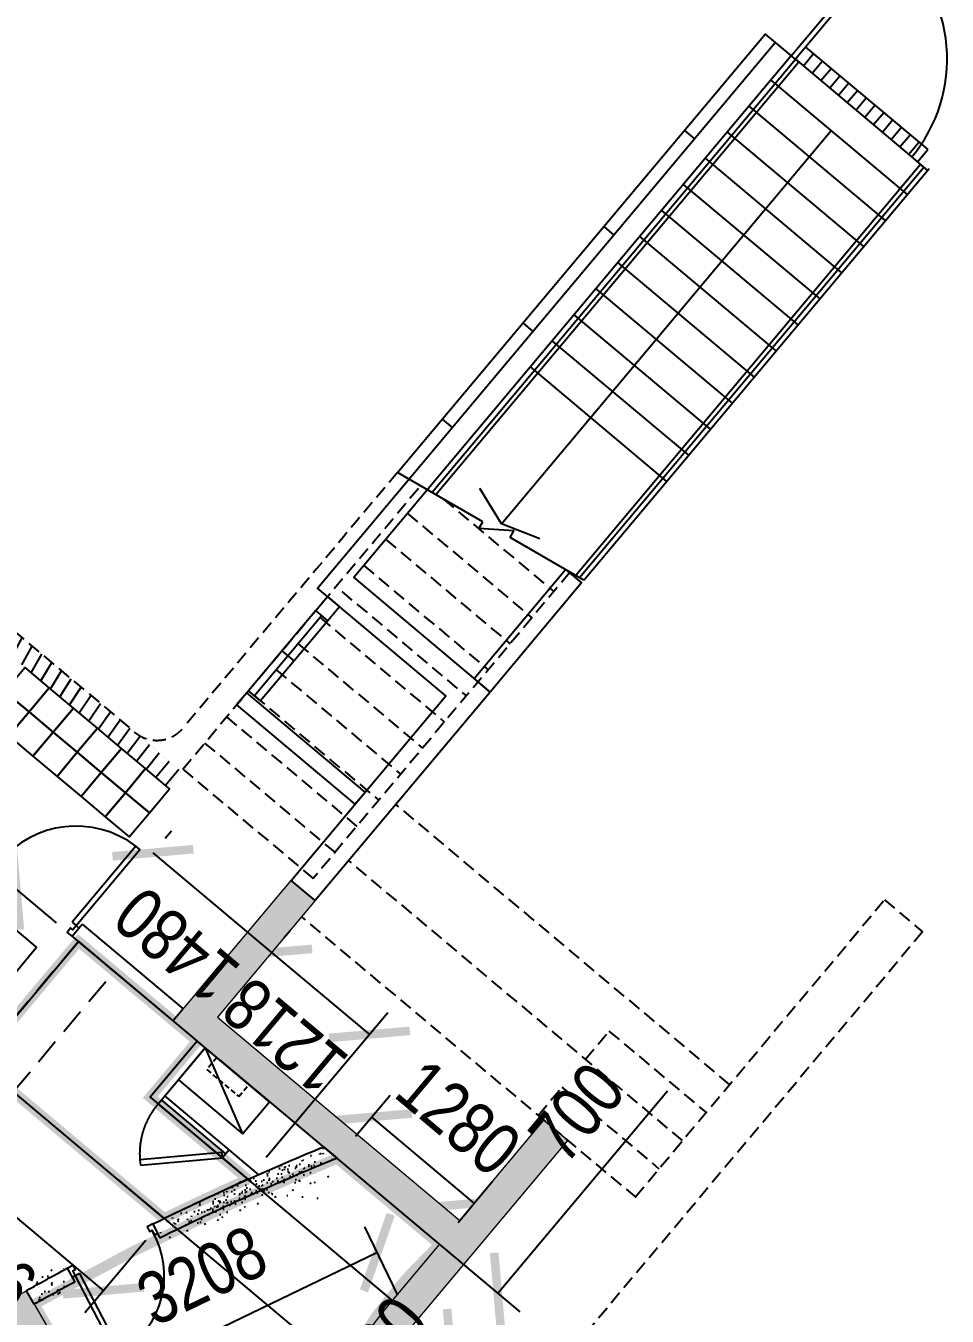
# Model space of a CAD drawing. Header units: millimetres. Extents: x 834140250 to 834644390, y 817877047 to 817987022.
# Drawn here: x 834560630 to 834569427, y 817946257 to 817958575 of the extents above; entities that cross this region are included whole.
import ezdxf

# ---------------------------------------------------------------- set-up
doc = ezdxf.new("R2010")
doc.units = ezdxf.units.MM
doc.header["$LTSCALE"] = 1000
doc.header["$MEASUREMENT"] = 0
doc.linetypes.add('3B52X-MAGP-P-L000_XB$0$HIDDEN', pattern=[0.375, 0.25, -0.125])
doc.linetypes.add('3B52X-MAGP-P-L000_XB$0$HIDDEN2', pattern=[0.1875, 0.125, -0.0625])
doc.layers.get('Defpoints').update_dxf_attribs({"color": 150})
for name, color, linetype in [('3B52X-MAGP-P-L000_XB$0$VPA060_Hatch', 252, 'Continuous'), ('3B52X-MAGP-P-L000_XB$0$VPA060_Tactile', 8, 'Continuous'), ('3B52X-MAGP-P-L000_XB$0$VPA090_Building Line Above', 1, '3B52X-MAGP-P-L000_XB$0$HIDDEN2'), ('3B52X-MAGP-P-L000_XB$0$VPA220_Wall-Conc', 3, 'Continuous'), ('3B52X-MAGP-P-L000_XB$0$VPA240_Stair Ramp', 1, 'Continuous'), ('3B52X-MAGP-P-L000_XB$0$VPA315_Door', 1, 'Continuous'), ('3B52X-MAGP-P-L000_XB$0$VPA315_Doors', 1, 'Continuous'), ('3B52X-MAGP-P-L000_XB$0$VPA342_Handrail', 4, 'Continuous'), ('3B52X-MAGP-P-L000_XB$0$VPA383_Louvres', 1, 'Continuous'), ('3B52X-MAGP-P-L000_XB$0$VPA417_Ext. Cadding', 7, 'Continuous'), ('3B52X-MAGP-P-L000_XB$0$VPA520_Drainage', 8, 'Continuous'), ('3B52X-MAGP-P-L000_XB$0$VPA582_Fire Equipment', 1, 'Continuous'), ('3B52X-MAGP-P-L000_XB$0$VPA726_Loose Furniture', 7, '3B52X-MAGP-P-L000_XB$0$HIDDEN'), ('MGD031_1', 7, 'Continuous'), ('VPA040_Text', 3, 'Continuous')]:
    doc.layers.add(name, color=color, linetype=linetype)
doc.layers.add('VPA280_Structure', color=2, linetype='Continuous', lineweight=5)
doc.styles.add('1_2.5mm', font='arial.ttf', dxfattribs={"width": 0.8, "height": 0.0025})
doc.styles.add('Style-Arial', font='arial.ttf', dxfattribs={"width": 0.8})
doc.dimstyles.get("Standard").update_dxf_attribs({"dimtxt": 0.18, "dimasz": 0.18, "dimexe": 0.18, "dimexo": 0.06249999999999999, "dimgap": 0.09, "dimtad": 0, "dimtih": 1, "dimtoh": 1, "dimdec": 4, "dimzin": 1, "dimdsep": 46, "dimtxsty": '1_2.5mm', "dimcen": 0, "dimadec": 0, "dimazin": 0, "dimtfac": 1, "dimtdec": 4, "dimtofl": 0, "dimtmove": 0, "dimatfit": 3, "dimfxl": 0, "dimtolj": 1, "dimtzin": 1, "dimarcsym": 0})
pattern_1 = [(49.99999999999999, (-834391969.9608859, -818009550.0209248), (143.4520365201507, -12.55042699651902), [15, -165]), (355, (-834391969.9608859, -818009550.0209248), (-27.7502667226, 150.4384267400024), [12, -132]), (100.45144446, (-834391958.0065497, -818009551.0667936), (115.7017693454224, 137.8879981937259), [12.7480384, -140.2284223999999]), (46.18420000000002, (-834391969.9608859, -818009510.0209248), (213.4482661343145, -33.10385615861531), [22.49999999999999, -247.4999999999999]), (96.63563549, (-834391952.1735369, -818009512.7795862), (186.9323891348457, 194.8237201549101), [19.1220684, -210.342752]), (351.1841639899999, (-834391969.9608859, -818009510.0209248), (186.9323890109546, 194.823720053998), [18, -198.0000002]), (21, (-834391949.9608859, -818009520.0209248), (119.3814104236923, -80.52377813306776), [15, -165]), (326.0000000000001, (-834391949.9608859, -818009520.0209248), (48.66306638431634, 145.0300090093706), [12, -132]), (71.45144474, (-834391940.0124351, -818009526.7312396), (168.0444753459942, 64.50623056127077), [12.748038, -140.2284224]), (37.50000000000001, (-834391969.9608859, -818009550.0209248), (2.431971063458134, 66.5787707662623), [0, -130.4, 0, -134, 0, -132.5]), (7.499999999999999, (-834391969.9608859, -818009550.0209248), (52.61390748842972, 78.88234237647205), [0, -76.39999999999999, 0, -127.4, 0, -50.5]), (327.5, (-834392014.5608859, -818009550.0209248), (106.7644872344818, -4.510974346875951), [0, -50, 0, -156, 0, -207]), (317.5, (-834392034.5608859, -818009550.0209248), (116.6372338684772, 20.02099646646354), [0, -65, 0, -103.6, 0, -147])]

# ---------------------------------------------------------------- blocks, each defined once
blk = doc.blocks.new('_ArchTick')
at = {"color": 0, "linetype": 'ByBlock', "const_width": 0.15}
blk.add_lwpolyline([(-0.5, -0.5), (0.5, 0.5)], dxfattribs=at)
blk = doc.blocks.new('*D79')
at = {"layer": 'Defpoints', "color": 0}
for p in [(834560539.787054, 817950332.7164288), (834561133.3917124, 817949834.6229776), (834560169.2101812, 817948685.5561744)]:
    blk.add_point(p, dxfattribs=at)
at = {"layer": 'MGD031_1', "color": 0, "lineweight": -2}
for p, q in [((834560923.6485664, 817950010.6183746), (834560330.0439078, 817950508.7118256)), ((834559575.6055217, 817949183.6496263), (834560539.787054, 817950332.7164288)), ((834559959.467035, 817948861.5515714), (834559365.8623755, 817949359.6450232))]:
    blk.add_line(p, q, dxfattribs=at)
at = {"layer": 'MGD031_1', "color": 0, "lineweight": -2, "xscale": 547.6004642393601, "yscale": 547.6004642393601, "zscale": 547.6004642393601}
for p, rotation in [((834560539.787054, 817950332.7164288), 49.99999993868348), ((834559575.6055217, 817949183.6496263), 229.9999999386835)]:
    blk.add_blockref('_ArchTick', p, dxfattribs=dict(at, rotation=rotation))
at = {"layer": 'MGD031_1', "color": 0, "insert": (834559652.3923417, 817950098.2734199), "char_height": 500, "attachment_point": 5, "rotation": 49.999999938683494, "style": 'Style-Arial'}
blk.add_mtext('1500', dxfattribs=at)
blk = doc.blocks.new('*D80')
at = {"layer": 'Defpoints', "color": 0}
for p in [(834560169.2101812, 817948685.5561744), (834561950.8213193, 817947190.6069256), (834561371.1689472, 817946499.8041301)]:
    blk.add_point(p, dxfattribs=at)
at = {"layer": 'MGD031_1', "color": 0, "lineweight": -2}
for p, q in [((834559993.214784, 817948475.8130283), (834559413.5624135, 817947785.0102348)), ((834559589.5578105, 817947994.753381), (834561371.1689471, 817946499.8041302)), ((834561774.8259223, 817946980.8637795), (834561195.17355, 817946290.060984))]:
    blk.add_line(p, q, dxfattribs=at)
at = {"layer": 'MGD031_1', "color": 0, "lineweight": -2, "xscale": 547.6004642393601, "yscale": 547.6004642393601, "zscale": 547.6004642393601}
for p, rotation in [((834559589.5578105, 817947994.753381), 139.9999999386835), ((834561371.1689471, 817946499.8041302), 319.9999999386835)]:
    blk.add_blockref('_ArchTick', p, dxfattribs=dict(at, rotation=rotation))
at = {"layer": 'MGD031_1', "color": 0, "insert": (834560140.1633707, 817946841.8441745), "char_height": 500, "attachment_point": 5, "rotation": 319.99999993868346, "style": 'Style-Arial'}
blk.add_mtext('2326', dxfattribs=at)
blk = doc.blocks.new('*D81')
at = {"layer": 'Defpoints', "color": 0}
for p in [(834562267.1466343, 817948883.2893916), (834561817.1954243, 817948347.0584275), (834565135.9227357, 817946476.1004179)]:
    blk.add_point(p, dxfattribs=at)
at = {"layer": 'MGD031_1', "color": 0, "lineweight": -2}
for p, q in [((834562476.8897805, 817948707.2939947), (834565345.6658818, 817946300.105021)), ((834565135.9227357, 817946476.1004179), (834566756.9869812, 817948408.0095521)), ((834562026.9385705, 817948171.0630305), (834564895.7146746, 817945763.8740544)), ((834564685.9715285, 817945939.8694513), (834564333.9807343, 817945520.3831589))]:
    blk.add_line(p, q, dxfattribs=at)
at = {"layer": 'MGD031_1', "color": 0, "lineweight": -2, "xscale": 547.6004642393601, "yscale": 547.6004642393601, "zscale": 547.6004642393601}
for p, rotation in [((834565135.9227357, 817946476.1004179), 229.9999999386835), ((834564685.9715285, 817945939.8694513), 49.99999993868348)]:
    blk.add_blockref('_ArchTick', p, dxfattribs=dict(at, rotation=rotation))
at = {"layer": 'MGD031_1', "color": 0, "insert": (834565893.1417065, 817948201.6316698), "char_height": 500, "attachment_point": 5, "rotation": 49.999999938683494, "style": 'Style-Arial'}
blk.add_mtext('700', dxfattribs=at)
blk = doc.blocks.new('*D102')
at = {"layer": 'Defpoints', "color": 0}
for p in [(834561784.2395743, 817950610.2732563), (834562977.4559016, 817949729.8030138), (834562917.9947675, 817949658.9399936)]:
    blk.add_point(p, dxfattribs=at)
at = {"layer": 'MGD031_1', "color": 0, "lineweight": -2}
for p, q in [((834561960.2349706, 817950820.0164028), (834562019.6962523, 817950890.8795991)), ((834561843.7008559, 817950681.1364526), (834562977.4559014, 817949729.8030138)), ((834563093.9901639, 817949868.6831402), (834563153.4512979, 817949939.5461603))]:
    blk.add_line(p, q, dxfattribs=at)
at = {"layer": 'MGD031_1', "color": 0, "lineweight": -2, "xscale": 547.6004642393601, "yscale": 547.6004642393601, "zscale": 547.6004642393601}
for p, rotation in [((834561843.7008559, 817950681.1364526), 140.0000000527349), ((834562977.4559014, 817949729.8030138), 320.0000000527349)]:
    blk.add_blockref('_ArchTick', p, dxfattribs=dict(at, rotation=rotation))
at = {"layer": 'MGD031_1', "color": 0, "insert": (834562070.4879872, 817949800.1657867), "char_height": 500, "attachment_point": 5, "rotation": 140.00000005273486, "style": 'Style-Arial'}
blk.add_mtext('1480', dxfattribs=at)
blk = doc.blocks.new('*D103')
at = {"layer": 'Defpoints', "color": 0}
for p in [(834561817.1952878, 817948347.0582588), (834561302.9652292, 817947734.222745), (834564685.9713905, 817945939.8692839)]:
    blk.add_point(p, dxfattribs=at)
at = {"layer": 'MGD031_1', "color": 0, "lineweight": -2}
for p, q in [((834562026.9384339, 817948171.0628619), (834564895.7145367, 817945763.873887)), ((834561512.7083753, 817947558.227348), (834564381.4844803, 817945151.0383712)), ((834564171.7413341, 817945327.0337682), (834564685.9713905, 817945939.8692839))]:
    blk.add_line(p, q, dxfattribs=at)
at = {"layer": 'MGD031_1', "color": 0, "lineweight": -2, "xscale": 547.6004642393601, "yscale": 547.6004642393601, "zscale": 547.6004642393601}
for p, rotation in [((834564685.9713905, 817945939.8692839), 49.99999993868348), ((834564171.7413341, 817945327.0337682), 229.9999999386835)]:
    blk.add_blockref('_ArchTick', p, dxfattribs=dict(at, rotation=rotation))
at = {"layer": 'MGD031_1', "color": 0, "insert": (834564023.5524162, 817945973.5419183), "char_height": 500, "attachment_point": 5, "rotation": 49.999999938683494, "style": 'Style-Arial'}
blk.add_mtext('800', dxfattribs=at)
blk = doc.blocks.new('*D104')
at = {"layer": 'Defpoints', "color": 0}
for p in [(834562917.9853532, 817949658.9475925), (834563910.5160248, 817948946.8726094), (834562750.2554111, 817947564.1278522)]:
    blk.add_point(p, dxfattribs=at)
at = {"layer": 'MGD031_1', "color": 0, "lineweight": -2}
for p, q in [((834563093.9807496, 817949868.690739), (834563153.4420314, 817949939.5539353)), ((834562977.4466348, 817949729.8107888), (834563910.5160246, 817948946.8726094)), ((834562926.2508075, 817947773.8709987), (834564086.5114212, 817949156.6157559))]:
    blk.add_line(p, q, dxfattribs=at)
at = {"layer": 'MGD031_1', "color": 0, "lineweight": -2, "xscale": 547.6004642393601, "yscale": 547.6004642393601, "zscale": 547.6004642393601}
for p, rotation in [((834562977.4466348, 817949729.8107888), 140.0000000527349), ((834563910.5160246, 817948946.8726094), 320.0000000527349)]:
    blk.add_blockref('_ArchTick', p, dxfattribs=dict(at, rotation=rotation))
at = {"layer": 'MGD031_1', "color": 0, "insert": (834563103.8909383, 817948933.0377526), "char_height": 500, "attachment_point": 5, "rotation": 140.00000005273486, "style": 'Style-Arial'}
blk.add_mtext('1218', dxfattribs=at)
blk = doc.blocks.new('door_800')
at = {"layer": '3B52X-MAGP-P-L000_XB$0$VPA315_Door', "color": 253}
for points in [[(591.364559173584, 704.7609226703644), (552.7973053455353, 658.798253774643), (591.0995293855667, 626.6588755846024), (607.1692185401917, 645.8099875450134), (645.4714425802231, 613.6706093549728), (667.9690073728561, 640.4821661710739)], [(0, 0), (38.56725382804871, 45.96266889572144), (76.86947786808014, 13.82329070568085), (60.79978883266449, -5.327821373939514), (99.10201287269592, -37.4671995639801), (76.60444808006287, -64.27875638008118)]]:
    blk.add_lwpolyline(points, dxfattribs=at)
blk.add_lwpolyline([(131.2413910627365, 0.8350244760513306), (99.10201287269592, -37.4671995639801), (749.1123096942902, -582.8905342817307), (781.2516878843307, -544.5883102416992)], close=True, dxfattribs=at)
blk.add_arc((99.10201287269592, -37.4671995639801), 849.9999999545314, 323.3722893022553, 53.3722893022553, dxfattribs=at)
blk = doc.blocks.new('GFA_GF')
at = {"layer": '3B52X-MAGP-P-L000_XB$0$VPA060_Hatch'}
h = blk.add_hatch(dxfattribs=at)
h.set_pattern_fill('AR-CONC', color=253, scale=20, style=0)
h.set_pattern_definition([(49.99999999999999, (834399403.5779446, 817920156.1772425), (143.4520365201507, -12.55042699651902), [15, -165]), (355, (834399403.5779446, 817920156.1772425), (-27.7502667226, 150.4384267400024), [12, -132]), (100.4514, (834399415.5322806, 817920155.1313746), (115.7018763428043, 137.8879084121907), [12.748038, -140.2284224]), (46.18420000000002, (834399403.5779446, 817920196.1772425), (213.4482097251289, -33.10380286580362), [22.49999999999999, -247.4999999999999]), (96.6356, (834399421.3652936, 817920193.418581), (186.9325411097407, 194.8235741800883), [19.1220576, -210.3426]), (351.1842, (834399403.5779446, 817920196.1772425), (186.9323890267254, 194.8237201850649), [18, -198]), (21, (834399423.5779446, 817920186.1772425), (119.3814104236923, -80.52377813306776), [15, -165]), (326.0000000000001, (834399423.5779446, 817920186.1772425), (48.66306638431634, 145.0300090093706), [12, -132]), (71.4514, (834399433.5263911, 817920179.4669213), (168.044525716298, 64.50609934199048), [12.748038, -140.2284224]), (37.50000000000001, (834399403.5779446, 817920156.1772425), (2.431971063458134, 66.5787707662623), [0, -130.4, 0, -134, 0, -132.5]), (7.499999999999999, (834399403.5779446, 817920156.1772425), (52.61390748842972, 78.88234237647205), [0, -76.39999999999999, 0, -127.4, 0, -50.5]), (327.5, (834399358.9779447, 817920156.1772425), (106.7644872344818, -4.510974346875951), [0, -50, 0, -156, 0, -207]), (317.5, (834399338.9779447, 817920156.1772425), (116.6372338684772, 20.02099646646354), [0, -65, 0, -103.6, 0, -147])])
edge = h.paths.add_edge_path(flags=17)
edge.add_line((4669.99081492424, 6400.000000119209), (4375.864941716194, 6400.000000119209))
edge.add_line((4375.864941716194, 6400.000000119209), (4812.102622866631, 6033.953103899956))
edge.add_arc((8418.747860908508, 7644.784747481346), 3950.021323620073, 198.3688839907443, 204.066914657053, ccw=False)
edge = h.paths.add_edge_path()
edge.add_line((4812.102622866631, 6033.953103899956), (4375.864941716194, 6400.000000119209))
edge.add_line((4375.864941716194, 6400.000000119209), (4355.106813549995, 6400.000000119209))
edge.add_arc((8418.716197490692, 7644.763788342476), 4249.983307464022, 197.0308606786462, 218.098155601729)
edge.add_line((5074.171074867249, 5022.479281187057), (5306.47010576725, 5212.420541405678))
edge.add_arc((8418.747861385345, 7644.784748315811), 3950.021324394689, 204.0669146652843, 218.00898794895, ccw=False)
edge = h.paths.add_edge_path()
edge.add_line((14758.72696197033, 20234.85090553761), (15690.76899850368, 21345.61535251141))
edge.add_line((15690.76899850368, 21345.61535251141), (15920.58233129978, 21152.77907001972))
edge.add_line((15920.58233129978, 21152.77907001972), (14988.54029262066, 20042.01462078094))
edge.add_line((14988.54029262066, 20042.01462078094), (17301.99451732635, 18100.79604828358))
edge.add_line((17301.99451732635, 18100.79604828358), (18105.47902500629, 19058.35159659386))
edge.add_line((18105.47902500629, 19058.35159659386), (18335.2923579216, 18865.51531362534))
edge.add_line((18335.2923579216, 18865.51531362534), (16874.3315615654, 17124.41003656387))
edge.add_arc((19950.00000035763, 14543.61778283119), 4015.000000287576, 139.9999999877726, 179.9999999982988)
edge.add_line((15935, 14543.6177829504), (15935, 7999.999999523163))
edge.add_line((15935, 7999.999999523163), (15635, 7999.999999523163))
edge.add_line((15635, 7999.999999523163), (15635, 10999.99999952316))
edge.add_line((15635, 10999.99999952316), (15635, 11299.99999952316))
edge.add_line((15635, 11299.99999952316), (15635, 13971.4147452116))
edge.add_line((15635, 13971.4147452116), (14815.96099662781, 13971.4147452116))
edge.add_line((14815.96099662781, 13971.4147452116), (13053.97842180729, 17021.24373209476))
edge.add_arc((25735.29270875454, -4928.856331706047), 25350.00246262712, 120.0164774375186, 144.0164626531961)
edge.add_arc((8418.749066114426, 7644.785106897354), 3950.022491852898, 144.0168895969588, 198.3688838593637)
edge.add_line((4669.990908622742, 6400), (1577.308505892754, 6400.000000476837))
edge.add_arc((-2300.171882510185, 4785.405402541161), 4200.210694492894, 22.60699317670514, 49.99999998959423)
edge.add_line((399.6715105772018, 8002.953464508057), (-9595.549460887909, 16389.93964958191))
edge.add_line((-9595.549460887909, 16389.93964958191), (-9338.441015601158, 16696.35462939739))
edge.add_line((-9338.441015601158, 16696.35462939739), (-8765.843454003334, 16215.8885768652))
edge.add_line((-8765.843454003334, 16215.8885768652), (-8894.398885726929, 16062.6820756197))
edge.add_line((-8894.398885726929, 16062.6820756197), (-5387.807707905769, 13120.30660033226))
edge.add_line((-5387.807707905769, 13120.30660033226), (-5018.204831361771, 13560.78215587139))
edge.add_line((-5018.204831361771, 13560.78215587139), (-4864.995942115784, 13432.22463333607))
edge.add_line((-4864.995942115784, 13432.22463333607), (-5234.59881734848, 12991.74907898903))
edge.add_line((-5234.59881734848, 12991.74907898903), (-3549.301043510437, 11577.61633789539))
edge.add_line((-3549.301043510437, 11577.61633789539), (-3115.419398188591, 12094.69632971287))
edge.add_line((-3115.419398188591, 12094.69632971287), (-2962.210518836975, 11966.13881409168))
edge.add_line((-2962.210518836975, 11966.13881409168), (-3396.092154622078, 11449.0588157177))
edge.add_line((-3396.092154622078, 11449.0588157177), (-3281.192103862762, 11352.62340319157))
edge.add_line((-3281.192103862762, 11352.62340319157), (-3120.487859845161, 11544.14607441425))
edge.add_line((-3120.487859845161, 11544.14607441425), (-2507.652151584625, 11029.91617846489))
edge.add_line((-2507.652151584625, 11029.91617846489), (-2668.352561712265, 10838.40078175068))
edge.add_line((-2668.352561712265, 10838.40078175068), (528.2290325164795, 8156.162353157997))
edge.add_arc((-2446.506817698479, 4671.498859405518), 4581.695433269801, 26.278853227204877, 49.513768639956595, ccw=False)
edge.add_line((1661.669927000999, 6700), (4275.070816159248, 6700))
edge.add_arc((8418.750927686691, 7644.785138964653), 4250.02397940018, 144.0168745552077, 192.8442255567613, ccw=False)
edge.add_arc((25735.29270875454, -4928.856331706047), 25650.00246259042, 119.34633505658181, 144.0164626532238, ccw=False)
edge.add_line((13164.54626882076, 17429.56401216984), (14989.10889220238, 14271.4147452116))
edge.add_line((14989.10889220238, 14271.4147452116), (15635, 14271.4147452116))
edge.add_line((15635, 14271.4147452116), (15635.00000023842, 14543.6177829504))
edge.add_arc((19950.00000059605, 14543.6177829504), 4315.000000357628, 139.9999999910598, 180, ccw=False)
edge.add_line((16644.51822865009, 17317.24631953239), (17109.15823471546, 17870.98271584511))
edge.add_line((17109.15823471546, 17870.98271584511), (14565.89067590237, 20005.03756964207))
edge.add_line((14565.89067590237, 20005.03756964207), (14758.72696197033, 20234.85090553761))
at = {"layer": '3B52X-MAGP-P-L000_XB$0$VPA060_Hatch', "ltscale": 500}
h = blk.add_hatch(dxfattribs=at)
h.set_pattern_fill('AR-CONC', color=253, scale=20, style=0)
h.set_pattern_definition(pattern_1)
h.paths.add_polyline_path([(16129.73559820652, 18692.81588244438), (15999.85792315006, 18801.79619085789), (15999.85678625107, 18801.7971303463, 0.0174180422847419), (14371.60935878754, 18066.56336557865), (14438.06364107132, 17932.08723986149, -0.01819080257368359)])
h = blk.add_hatch(dxfattribs=at)
h.set_pattern_fill('AR-CONC', color=253, scale=20, style=0)
h.set_pattern_definition(pattern_1)
h.paths.add_polyline_path([(13625.5015848875, 17512.2462375164), (13554.26752626896, 17644.25271058083, 0.004336753422912554), (13164.54626882076, 17429.56401216984), (13239.5885733366, 17299.67271876335, -0.00431955443661349)])
at = {"layer": '3B52X-MAGP-P-L000_XB$0$VPA520_Drainage', "ltscale": 20}
h = blk.add_hatch(dxfattribs=at)
h.set_pattern_fill('ANSI31', color=253, scale=1000)
h.set_pattern_definition([(45, (-834236357.2756484, -817907475.1304626), (-88.38834764831843, 88.38834764831844), [])])
edge = h.paths.add_edge_path()
edge.add_line((11581.49129450321, 24956.88593828678), (14641.28103232384, 22389.42008244991))
edge.add_line((14641.28103232384, 22389.42008244991), (14512.72350847721, 22236.21119379997))
edge.add_line((14512.72350847721, 22236.21119379997), (11515.11334729195, 24751.5047699213))
edge.add_line((11515.11334729195, 24751.5047699213), (11581.48206865788, 24956.87494289875))
at = {"layer": '3B52X-MAGP-P-L000_XB$0$VPA060_Tactile', "color": 253}
for points in [[(12960.09344661236, 23147.40444254875), (13189.90677964687, 22954.56815981865), (13382.74306261539, 23184.38149273396), (13152.92972970009, 23377.21777558327), (12960.09344661236, 23147.40444254875)], [(13189.90677940845, 22954.56815981865), (13419.72011244297, 22761.73187708855), (13612.55639541149, 22991.54521000385), (13382.74306249619, 23184.38149285316), (13189.90677940845, 22954.56815981865)], [(12767.25716376305, 22917.59110951424), (12997.07049679756, 22724.75482678413), (13189.90677976608, 22954.56815969944), (12960.09344685078, 23147.40444254875), (12767.25716376305, 22917.59110951424)], [(12997.07049655914, 22724.75482678413), (13226.88382959366, 22531.91854405403), (13419.72011256218, 22761.73187696934), (13189.90677964687, 22954.56815981865), (12997.07049655914, 22724.75482678413)], [(13419.72011220455, 22761.73187696934), (13649.53344523907, 22568.89559423923), (13842.36972820759, 22798.70892715454), (13612.55639529228, 22991.54521000385), (13419.72011220455, 22761.73187696934)], [(13649.53344500065, 22568.89559388161), (13879.34677803516, 22376.0593111515), (14072.18306100368, 22605.87264406681), (13842.36972808838, 22798.70892691612), (13649.53344500065, 22568.89559388161)], [(13226.88382911682, 22531.91854357719), (13456.69716215134, 22339.08226084709), (13649.53344511986, 22568.8955937624), (13419.72011220455, 22761.73187661171), (13226.88382911682, 22531.91854357719)], [(13456.69716203213, 22339.08226072788), (13686.51049506664, 22146.24597799778), (13879.34677803516, 22376.05931091309), (13649.53344511986, 22568.8955937624), (13456.69716203213, 22339.08226072788)], [(13879.34677791595, 22376.0593110323), (14109.16011095047, 22183.22302830219), (14301.99639391899, 22413.0363612175), (14072.18306100368, 22605.87264406681), (13879.34677791595, 22376.0593110323)], [(13686.51049506664, 22146.24597799778), (13916.32382810116, 21953.40969526768), (14109.16011106968, 22183.22302818298), (13879.34677815437, 22376.0593110323), (13686.51049506664, 22146.24597799778)], [(14109.16011083126, 22183.2230284214), (14338.97344386578, 21990.3867456913), (14531.8097268343, 22220.20007860661), (14301.99639391899, 22413.03636145592), (14109.16011083126, 22183.2230284214)], [(13916.32382798195, 21953.40969538689), (14146.13716101646, 21760.57341265678), (14338.97344398499, 21990.38674557209), (14109.16011106968, 22183.2230284214), (13916.32382798195, 21953.40969538689)], [(12802.6632809639, 21092.93883550167), (12416.99071514606, 20633.31216967106), (12876.61738085747, 20247.63960397243), (13262.2899466753, 20707.26626992226)]]:
    blk.add_lwpolyline(points, close=True, dxfattribs=at)
at = {"layer": '3B52X-MAGP-P-L000_XB$0$VPA090_Building Line Above', "color": 253}
for p, q in [((18978.76948559284, 18325.57306599617), (21357.08294391632, 21159.9389103651)), ((21357.08294391632, 21159.9389103651), (21720.95494067669, 20854.61405265331)), ((21720.95494067669, 20854.61405265331), (17881.68001711369, 16279.14434468746))]:
    blk.add_line(p, q, dxfattribs=at)
blk.add_lwpolyline([(-15508.87054622173, 18871.53141772747), (-15299.96457159519, 19120.49586248398), (-15146.79868924618, 18991.88708937168), (-1375.031600356102, 35404.44090116024), (-1528.240049958229, 35532.99803853035), (-1319.334077835083, 35781.96248185635), (14200.73636507988, 22759.07862305641, 0.4142135615605079), (14658.60678160191, 22799.13709306717, -1.340208180360775e-05), (16707.15731847286, 25240.37164461613, 0.3640005916453452)], format="xyb", dxfattribs=at)
for points in [[(19878.67157101631, 19398.03545534611), (16691.93616628647, 22072.02395534515)], [(19428.72045254707, 18861.8041703701), (16241.98483967781, 21535.79284501076)], [(18988.35806941986, 18317.52728879452), (15801.62256062031, 20991.51587605476)]]:
    blk.add_lwpolyline(points, dxfattribs=at)
at = {"layer": '3B52X-MAGP-P-L000_XB$0$VPA220_Wall-Conc', "color": 253}
for points in [[(17438.62122154236, 23273.05213868618), (18311.94961023331, 24313.84438347816), (18465.15849888325, 24185.28686153889), (17591.8301101923, 23144.4946167469)], [(16397.84464025497, 22188.25646793842), (15267.92608833313, 23136.37070786953), (15171.50896823406, 23021.46318411827), (16301.42649877071, 22073.34980130196)], [(13697.09270012379, 20929.856518507), (14662.30871868134, 20119.94411921501), (14565.89067578316, 20005.03756952286), (13600.67465722561, 20814.94996881485)]]:
    blk.add_lwpolyline(points, close=True, dxfattribs=at)
for points in [[(16041.67722392082, 23825.17216646671), (15926.75747203827, 23921.57470834255), (16039.25284159184, 24055.63944208622), (16154.15950798988, 23959.22130060196), (16041.67722380161, 23825.17216658592)], [(14795.71326971054, 19812.19350469112), (14538.59822535515, 19505.77572715282), (14538.5982221365, 19505.77573037148), (14345.7619395256, 19275.96239757538), (14345.76194274426, 19275.96239471436), (14422.36638724804, 19211.68363368511), (14872.31771481037, 19747.91474306583), (14795.71327030659, 19812.19350540638)], [(15380.57340681553, 18538.19320678711), (15099.48069870472, 18774.05799245834), (15099.4806958437, 18774.05798923969), (15035.20193517208, 18697.45354449749), (15278.82214295864, 18493.03191876411)], [(14371.52872121334, 18066.72654294968), (14438.06364107132, 17932.08723986149)], [(13554.26752495766, 17644.25271296501), (13625.5015848875, 17512.2462375164)]]:
    blk.add_lwpolyline(points, dxfattribs=at)
for points in [[(14371.60935878754, 18066.56336557865, -0.01741804228516462), (15999.85678625107, 18801.7971303463), (16131.0742046833, 18693.36017143726, 0.01820497424527611), (14438.06364107132, 17932.08723986149)], [(13625.50171911716, 17512.24630999565, 0.004319555933367111), (13239.58857321739, 17299.67271876335), (13239.58857488632, 17299.67271614075), (13164.54626882076, 17429.56401216984, -0.004336754918786543), (13554.26766133308, 17644.2527834177, -0.004336754918786543)]]:
    blk.add_lwpolyline(points, format="xyb", dxfattribs=at)
at = {"layer": '3B52X-MAGP-P-L000_XB$0$VPA240_Stair Ramp', "color": 253}
for p, q in [((21769.94969916344, 28123.78364729881), (21616.84605491161, 28252.25240921974)), ((17522.4908400774, 24769.6386166811), (16707.06008064747, 25240.42778480053)), ((18487.81063127518, 24212.31097567081), (17782.29846131802, 24619.6386166811))]:
    blk.add_line(p, q, dxfattribs=at)
for points in [[(21577.1132979393, 27893.97017323971), (20274.83774459362, 28986.70910990238)], [(21368.20732474327, 27645.00572919846), (20065.91781055927, 28737.7563803196)], [(17699.69781661034, 24751.01233541965), (20849.37053060532, 28504.61886096001)], [(21159.30135178566, 27396.04128551483), (19857.2065474987, 28488.62855541706)], [(20950.39537858963, 27147.07684147358), (19648.30057430267, 28239.66411149502)], [(18487.82665860653, 24212.30172228813), (21785.0431214571, 28141.77128756046)], [(20741.4894053936, 26898.11239743233), (19439.39460098743, 27990.69966757298)], [(20532.58343231678, 26649.14795339108), (19230.4886277914, 27741.73522365093)], [(20323.67745923996, 26400.18350946903), (19021.58265459538, 27492.77077972889)], [(20114.77148604393, 26151.21906530857), (18812.67668139935, 27243.80633568764)], [(19905.86551296711, 25902.25462138653), (18603.57600009441, 26995.00527131557)], [(19696.95953977108, 25653.29017734528), (18394.86473488808, 26745.87744784355)], [(19488.05356693268, 25404.32573366165), (18185.76405453682, 26497.07638323307)], [(19279.14759361744, 25155.36128950119), (17977.05278861523, 26247.94856011868)], [(18067.31293618679, 24605.72253477573), (17699.69781827927, 24751.01233398914), (17492.77960431576, 25087.81324124336)], [(17782.29846131802, 24619.6386166811), (17819.79846131802, 24684.59052205086), (17484.9908400774, 24704.68671131134), (17522.4908400774, 24769.6386166811)]]:
    blk.add_lwpolyline(points, dxfattribs=at)
at = {"layer": '3B52X-MAGP-P-L000_XB$0$VPA240_Stair Ramp', "color": 253, "linetype": '3B52X-MAGP-P-L000_XB$0$HIDDEN2'}
for points in [[(14657.28432846069, 22408.62305784225), (16926.9048756361, 25113.50033330917)], [(17146.6418735981, 24986.6351184845), (18200.07126808167, 24102.70290148258)], [(16803.6993252039, 24850.14071547985), (17991.16529488564, 23853.73845756054)], [(16594.79335200787, 24601.17627155781), (17782.25932168961, 23604.7740136385)], [(18353.40540552139, 24285.44209051132), (15902.12533867359, 21364.07742476463)], [(16385.88737881184, 24352.21182763577), (17573.35334849358, 23355.80956971645)], [(16176.98140561581, 24103.24738371372), (17364.44737529755, 23106.84512579441)], [(15968.07543241978, 23854.28293979168), (17155.54140210152, 22857.88068187237)], [(15759.16945922375, 23605.31849586964), (16946.63542890549, 22608.91623795033)], [(15550.26348602772, 23356.35405194759), (16737.72945570946, 22359.95179402828)], [(15341.35751283169, 23107.38960802555), (16528.82348251343, 22110.98735010624)], [(15075.08876490593, 22906.5582472086), (16319.9175093174, 21862.0229061842)], [(14866.18654668331, 22657.59065258503), (16111.01153612137, 21613.05846226215)], [(14657.28432846069, 22408.62305784225), (15902.10556292534, 21364.09401834011)], [(18501.79430711269, 19639.58786249161), (18726.76997184753, 19907.70342051983), (19653.6961659193, 19129.91999673843)], [(18051.84298157692, 19103.35675430298), (18276.81864488125, 19371.47231078148), (19203.74484074116, 18593.68888568878)]]:
    blk.add_lwpolyline(points, dxfattribs=at)
at = {"layer": '3B52X-MAGP-P-L000_XB$0$VPA315_Door', "color": 253}
for p, q in [((15926.77056002617, 23921.59030592442), (15283.97185909748, 23155.52859055996)), ((15926.77056002617, 23921.59030580521), (15283.97185909748, 23155.52859055996)), ((15926.75747203827, 23921.57470834255), (15283.97185897827, 23155.52859067917)), ((15984.22389185429, 23873.38123631477), (15341.42519104481, 23107.31952083111)), ((15984.22389185429, 23873.38123619556), (15341.42519104481, 23107.31952083111)), ((15984.21080386639, 23873.36563873291), (15341.4251909256, 23107.31952095032)), ((16041.67722392082, 23825.17216646671), (15398.87852299213, 23059.11045110226)), ((16041.67722392082, 23825.1721663475), (15398.87852299213, 23059.11045110226)), ((16041.66413593292, 23825.15656888485), (15398.87852299213, 23059.11045110226)), ((15720.27056658268, 23442.13415038586), (15605.36390244961, 23538.55229008198)), ((15398.87676131725, 23059.11192917824), (15283.97009718418, 23155.53006887436))]:
    blk.add_line(p, q, dxfattribs=at)
for points in [[(20505.96228444576, 29184.39477348328), (20467.66006588936, 29216.53415811062), (21399.63371098042, 30327.21719706059), (21437.93592989445, 30295.07781231403)], [(13599.83990418911, 20946.19137465954), (13638.14212620258, 20914.05199408531), (14248.79035782814, 21641.79421281815), (14210.48813605309, 21673.93359363079)]]:
    blk.add_lwpolyline(points, close=True, dxfattribs=at)
for points in [[(16041.6772248745, 23825.17216539383), (15926.77055835724, 23921.5903069973)], [(13600.67492032051, 20814.94998347759), (13554.71225404739, 20853.51724028587), (13586.85163474083, 20891.81946229935), (13606.00274562836, 20875.74977195263), (13638.14212620258, 20914.05199408531), (13664.95368170738, 20891.55442762375)]]:
    blk.add_lwpolyline(points, dxfattribs=at)
for centre, radius, start, end in [((20505.96228444576, 29184.39477336407), 1449.893682006248, 319.9999938705921, 50.00000349318146), ((13638.14212620258, 20914.05199408531), 949.9999999999998, 53.01695882768951, 140.0000034931815)]:
    blk.add_arc(centre, radius, start, end, dxfattribs=at)
at = {"layer": '3B52X-MAGP-P-L000_XB$0$VPA315_Doors', "color": 253, "linetype": '3B52X-MAGP-P-L000_XB$0$HIDDEN', "ltscale": 20}
blk.add_lwpolyline([(14422.36638820171, 19211.68363666534, 0.2034222945469556), (14248.54625713825, 18676.61539375782)], format="xyb", dxfattribs=at)
at = {"layer": '3B52X-MAGP-P-L000_XB$0$VPA315_Doors', "color": 253}
blk.add_lwpolyline([(14252.71587538719, 18628.99489796162), (15035.20193743706, 18697.45354807377), (15030.84415102005, 18747.26328265667), (14248.35808885098, 18678.80463302135)], close=True, dxfattribs=at)
at = {"layer": '3B52X-MAGP-P-L000_XB$0$VPA342_Handrail', "color": 253}
blk.add_lwpolyline([(17072.22204935551, 25029.6014238596), (20536.8049339056, 29158.51471805573), (20506.16315615177, 29184.22622191906), (17037.04663980007, 25049.90995597839)], close=True, dxfattribs=at)
blk.add_lwpolyline([(21731.64736223221, 28155.9228849411), (21701.00558459759, 28181.63438916206), (18408.68199503422, 24257.99591481686), (18443.85740447044, 24237.68738269806), (21731.64736235142, 28155.92288506031)], dxfattribs=at)
at = {"layer": '3B52X-MAGP-P-L000_XB$0$VPA383_Louvres', "color": 253}
for points in [[(15067.34131836891, 18735.75577068329), (14454.50576758385, 19249.98585581779)], [(15099.48069882393, 18774.05799257755), (14486.64514803886, 19288.28807771206)], [(15035.20193791389, 18697.45354831219), (14422.36638712883, 19211.68363368511)]]:
    blk.add_lwpolyline(points, dxfattribs=at)
at = {"layer": '3B52X-MAGP-P-L000_XB$0$VPA417_Ext. Cadding', "color": 253}
for points in [[(16707.06546676159, 25240.424675107), (20218.7109439373, 29425.43003726006), (20314.46513950825, 29345.07996547222)], [(19447.36581146717, 28506.17670631409), (19543.01436829567, 28425.91492271423)], [(18676.0031131506, 27586.93811511993), (18771.6516699791, 27506.67633152008)], [(17904.64041483402, 26667.69952392578), (18000.28897166252, 26587.43774032593)], [(17133.27771651745, 25748.46093273163), (17228.92627334595, 25668.19914913177)]]:
    blk.add_lwpolyline(points, dxfattribs=at)
at = {"layer": '3B52X-MAGP-P-L000_XB$0$VPA520_Drainage', "color": 253}
for p, q in [((20679.01354956627, 29235.34061992168), (20582.59540808201, 29120.43395340443)), ((20604.14120411873, 29301.21836972237), (21770.73868012428, 28322.18378043175)), ((20506.11467528343, 29184.39492726326), (21672.70375680923, 28205.36738276482)), ((20762.88220906258, 29164.96645879745), (20666.46406757832, 29050.0597922802)), ((20846.92668569088, 29094.8018283844), (20750.50854420662, 28979.89516186714)), ((20930.61952793598, 29024.21813642979), (20834.20138645172, 28909.31146991253)), ((21014.8398219347, 28954.26303684711), (20918.42168045044, 28839.35637032986)), ((21098.53266429901, 28883.67934501171), (21002.11452281475, 28768.77267849445)), ((21182.2255064249, 28813.09565293789), (21085.80736494064, 28698.18898642063)), ((21266.09416568279, 28742.72149157524), (21169.67602419853, 28627.81482505798)), ((21349.9628251791, 28672.34733045101), (21253.54468369484, 28557.44066393375)), ((21434.0073018074, 28602.18270003796), (21337.58916032314, 28487.2760335207)), ((21517.70014405251, 28531.59900808334), (21421.28200256824, 28416.69234156609)), ((21601.56880354881, 28461.22484695911), (21505.15066206455, 28346.31818044186)), ((21685.43746292591, 28390.85068583488), (21589.01932144165, 28275.94401931763)), ((21672.87958860397, 28205.57690012455), (21770.73868012428, 28322.18378043175))]:
    blk.add_line(p, q, dxfattribs=at)
at = {"layer": '3B52X-MAGP-P-L000_XB$0$VPA520_Drainage', "color": 253, "const_width": 0.5}
blk.add_lwpolyline([(11581.49129450321, 24956.88593828678), (14641.28103232384, 22389.42008244991), (14512.72350847721, 22236.21119379997), (11515.11334729195, 24751.5047699213), (11581.48206865788, 24956.87494289875)], dxfattribs=at)
at = {"layer": '3B52X-MAGP-P-L000_XB$0$VPA582_Fire Equipment', "color": 253}
for p, q in [((14872.3177138567, 19747.91474413872), (14615.20267009735, 19441.49696671963)), ((14872.3177138567, 19747.91474413872), (15228.03822493553, 18927.26687932014)), ((15485.15326869488, 19233.68465673923), (14872.3177138567, 19747.91474413872)), ((14615.20267009735, 19441.49696671963), (15228.03822493553, 18927.26687932014)), ((15228.03822493553, 18927.26687932014), (15485.15326869488, 19233.68465673923))]:
    blk.add_line(p, q, dxfattribs=at)
at = {"layer": '3B52X-MAGP-P-L000_XB$0$VPA726_Loose Furniture', "color": 253}
blk.add_lwpolyline([(13038.666264534, 19328.41983473301), (14002.84767878056, 20477.48649907112), (13661.95811128616, 20763.52680873871), (12697.77669668198, 19614.46014451981)], close=True, dxfattribs=at)
at = {"layer": '3B52X-MAGP-P-L000_XB$0$VPA726_Loose Furniture', "color": 253, "ltscale": 0.2}
blk.add_lwpolyline([(14983.39396440983, 19654.71073043346), (14886.97582304478, 19539.804063797), (15193.39360058308, 19282.68902015686), (15289.81174182892, 19397.59568715096)], close=True, dxfattribs=at)
at = {"layer": 'Defpoints', "color": 253, "ltscale": 500}
blk.add_lwpolyline([(15690.76899456978, 21345.61535334587), (17169.18049454689, 23107.51756596565), (15943.50938475132, 24135.97774159908), (20314.46513974667, 29345.07996571064), (20467.67402756214, 29216.5224429369), (16289.5545566082, 24237.23355257511), (17591.83011007309, 23144.49461650848), (15920.58233129978, 21152.77907001972), (15690.76899456978, 21345.61535322666)], dxfattribs=at)
at = {"layer": 'VPA280_Structure', "color": 253, "ltscale": 500}
for points in [[(15690.7690012455, 21345.61535036564), (17169.18049454689, 23107.51756596565), (15943.50938475132, 24135.97774159908), (20314.46513974667, 29345.07996571064), (20467.67402756214, 29216.5224429369), (16289.5545566082, 24237.23355257511), (17591.83011007309, 23144.49461650848), (15920.58233523369, 21152.77906942368)], [(15920.58233129978, 21152.77907001972), (14988.54029262066, 20042.01462078094), (17301.99451732635, 18100.79604828358), (18105.47902500629, 19058.35159659386), (18335.2923579216, 18865.51531362534)]]:
    blk.add_lwpolyline(points, dxfattribs=at)
for points in [[(15635.00000023842, 14543.6177829504, -0.1763269807532499), (16644.51822865009, 17317.24631953239), (17109.15823471546, 17870.98271584511), (14565.89067590237, 20005.03756964207), (14758.72696065903, 20234.85090410709), (14758.72696197033, 20234.85090553761), (15690.76899850368, 21345.61535251141)], [(18335.2923579216, 18865.51531362534), (16874.3315615654, 17124.41003656387, 0.1763269807526934), (15935, 14543.6177829504), (15935, 7999.999999523163), (15635, 7999.999999523163), (15635, 10925.00001108646)], [(-2668.346643805504, 10838.40782558918), (528.2290325164795, 8156.162353157997, -0.1017302173343312), (1661.669927000999, 6700), (4275.070816159248, 6700, -0.216332576124974), (4979.673718810081, 10141.87379908562, -0.1080614367030422), (13164.54626882076, 17429.56401216984), (14989.10889220238, 14271.4147452116), (15635, 14271.4147452116), (15635, 14543.6177829504)]]:
    blk.add_lwpolyline(points, format="xyb", dxfattribs=at)
at = {"color": 253, "rotation": 337.3361827601466}
blk.add_blockref('door_800', (13554.26752495766, 17644.25271296501), dxfattribs=at)
blk = doc.blocks.new('*D175')
at = {"layer": 'Defpoints', "color": 0}
for p in [(834563931.2434754, 817948158.7437742), (834563600.866132, 817947765.8127887), (834564580.5794963, 817946942.0673712)]:
    blk.add_point(p, dxfattribs=at)
at = {"layer": 'MGD031_1', "color": 0, "lineweight": -2}
for p, q in [((834563777.0708549, 817947975.3801115), (834564107.4481983, 817948368.3110969)), ((834564910.9568398, 817947334.9983568), (834563931.2434754, 817948158.7437742)), ((834564756.7842191, 817947151.634694), (834565087.1615627, 817947544.5656796))]:
    blk.add_line(p, q, dxfattribs=at)
at = {"layer": 'MGD031_1', "color": 0, "lineweight": -2, "xscale": 547.6004642393601, "yscale": 547.6004642393601, "zscale": 547.6004642393601}
for p, rotation in [((834563931.2434754, 817948158.7437742), 139.9427941842632), ((834564910.9568398, 817947334.9983568), 319.9427941842632)]:
    blk.add_blockref('_ArchTick', p, dxfattribs=dict(at, rotation=rotation))
at = {"layer": 'MGD031_1', "color": 0, "insert": (834564761.5950475, 817948151.8352534), "char_height": 500, "attachment_point": 5, "rotation": 319.94279418426316, "style": 'Style-Arial'}
blk.add_mtext('1280', dxfattribs=at)
blk = doc.blocks.new('*D176')
at = {"layer": 'Defpoints', "color": 0}
for p in [(834564301.3165137, 817946211.3540521), (834561096.4227614, 817945471.169131), (834561411.1694936, 817944818.2108794)]:
    blk.add_point(p, dxfattribs=at)
at = {"layer": 'MGD031_1', "color": 0, "lineweight": -2}
for p, q in [((834564182.4274933, 817946457.9954273), (834563867.6807611, 817947110.9536788)), ((834563986.5697814, 817946864.3123037), (834561096.4227613, 817945471.169131)), ((834561292.2804732, 817945064.8522546), (834560977.533741, 817945717.8105061))]:
    blk.add_line(p, q, dxfattribs=at)
at = {"layer": 'MGD031_1', "color": 0, "lineweight": -2, "xscale": 547.6004642393601, "yscale": 547.6004642393601, "zscale": 547.6004642393601}
for p, rotation in [((834563986.5697814, 817946864.3123037), 25.73555168069261), ((834561096.4227613, 817945471.169131), 205.7355516806926)]:
    blk.add_blockref('_ArchTick', p, dxfattribs=dict(at, rotation=rotation))
at = {"layer": 'MGD031_1', "color": 0, "insert": (834562311.6831832, 817946644.4997652), "char_height": 500, "attachment_point": 5, "rotation": 25.735551680692627, "style": 'Style-Arial'}
blk.add_mtext('3208', dxfattribs=at)

msp = doc.modelspace()

# ---------------------------------------------------------------- linework, layer by layer
at = {"layer": 'Defpoints', "ltscale": 500}
msp.add_lwpolyline([(834561133.391576, 817949834.6228154), (834562267.1466204, 817948883.2893751), (834561817.1954272, 817948347.0584246), (834562750.2556274, 817947564.1279486), (834561950.8213311, 817947190.6069366), (834560169.2101811, 817948685.5561744)], close=True, dxfattribs=at)
at = {"layer": 'VPA040_Text', "color": 2, "ltscale": 500, "const_width": 100}
msp.add_lwpolyline([(834560169.2101811, 817948685.5561744), (834561133.3915957, 817949834.6228386), (834562267.1466341, 817948883.2893914), (834561817.195424, 817948347.0584275), (834562750.2556274, 817947564.1279486, 0.008600935707353869), (834561950.8213193, 817947190.6069254)], format="xyb", close=True, dxfattribs=at)
msp.add_lwpolyline([(834563601.1055605, 817947763.8860885), (834564580.5527543, 817946942.0323092, 0.2197042323501049), (834563106.4334931, 817943342.5107858), (834562460.5423856, 817943342.5107858), (834560711.0220683, 817946370.7687567, -0.03148603297467494), (834563601.1690916, 817947763.9119229)], format="xyb", dxfattribs=at)

# ---------------------------------------------------------------- block references
msp.add_blockref('GFA_GF', (834547471.4334934, 817929071.0960406))

# ---------------------------------------------------------------- dimensions: what is measured, and where the dimension line sits
at = {"layer": 'MGD031_1'}
for base, p1, p2, angle, picture, middle, dimtype in [((834560539.787054, 817950332.7164288), (834560169.2101812, 817948685.5561744), (834561133.3917123, 817949834.6229775), 49.99999993898456, '*D79', (834560057.6962878, 817949758.1830275), 160), ((834562977.4559016, 817949729.8030138), (834561784.2395743, 817950610.2732564), (834562917.9947675, 817949658.9399937), 140.0000000527334, '*D102', (834562410.5783787, 817950205.4697334), 160), ((834563910.5160248, 817948946.8726094), (834562917.9853534, 817949658.9475925), (834562750.2554111, 817947564.1278521), 140.0000000527334, '*D104', (834563443.9813298, 817949338.3416992), 160), ((834565135.9227357, 817946476.1004179), (834561817.1954242, 817948347.0584275), (834562267.1466343, 817948883.2893915), 49.99999993898613, '*D81', (834566298.4456525, 817947861.5412774), 160), ((834563931.2434754, 817948158.7437742), (834564580.5794961, 817946942.067371), (834563600.8661318, 817947765.8127885), 139.94279418426314, '*D175', (834564421.1001576, 817947746.8710654), 161), ((834564685.9713905, 817945939.8692839), (834561302.9652292, 817947734.2227451), (834561817.1952877, 817948347.0582588), 49.99999993898553, '*D103', (834564428.8563622, 817945633.4515259), 160)]:
    dim = msp.add_linear_dim(base=base, p1=p1, p2=p2, angle=angle, dimstyle='Standard', override={"dimscale": 50, "dimtxt": 10, "dimasz": 10.9520092847872, "dimexe": 5.476004642393601, "dimexo": 5.476004642393601, "dimgap": 5.476004642393601, "dimtad": 1, "dimtih": 0, "dimtoh": 0, "dimdec": 0, "dimzin": 11, "dimtxsty": 'Style-Arial', "dimblk": 'ArchTick', "dimadec": 4, "dimazin": 3, "dimtdec": 0, "dimatfit": 1, "dimfrac": 2, "dimtolj": 0, "dimtzin": 11}, dxfattribs=at)
    dim.commit()
    dim.dimension.update_dxf_attribs({"geometry": picture, "text_midpoint": middle, "dimtype": dimtype})
dim = msp.add_linear_dim(base=(834561371.1689472, 817946499.8041301), p1=(834560169.2101812, 817948685.5561744), p2=(834561950.8213193, 817947190.6069255), angle=139.9999999383971, dimstyle='Standard', override={"dimscale": 50, "dimtxt": 10, "dimasz": 10.9520092847872, "dimexe": 5.476004642393601, "dimexo": 5.476004642393601, "dimgap": 5.476004642393601, "dimtad": 1, "dimtih": 0, "dimtoh": 0, "dimdec": 0, "dimzin": 11, "dimtxsty": 'Style-Arial', "dimblk": 'ArchTick', "dimadec": 4, "dimazin": 3, "dimtdec": 0, "dimatfit": 1, "dimfrac": 2, "dimtolj": 0, "dimtzin": 11}, dxfattribs=at)
dim.commit()
dim.dimension.update_dxf_attribs({"geometry": '*D80', "text_midpoint": (834560140.1633707, 817946841.8441745)})
dim = msp.add_aligned_dim(p1=(834564301.3165135, 817946211.3540521), p2=(834561411.1694934, 817944818.2108793), distance=-724.8585957170029, dimstyle='Standard', override={"dimscale": 50, "dimtxt": 10, "dimasz": 10.9520092847872, "dimexe": 5.476004642393601, "dimexo": 5.476004642393601, "dimgap": 5.476004642393601, "dimtad": 1, "dimtih": 0, "dimtoh": 0, "dimdec": 0, "dimzin": 11, "dimtxsty": 'Style-Arial', "dimblk": 'ArchTick', "dimadec": 4, "dimazin": 3, "dimtdec": 0, "dimatfit": 1, "dimfrac": 2, "dimtolj": 0, "dimtzin": 11}, dxfattribs=at)
dim.commit()
dim.dimension.update_dxf_attribs({"geometry": '*D176', "text_midpoint": (834562311.6831832, 817946644.4997653)})

doc.saveas('drawing.dxf')
